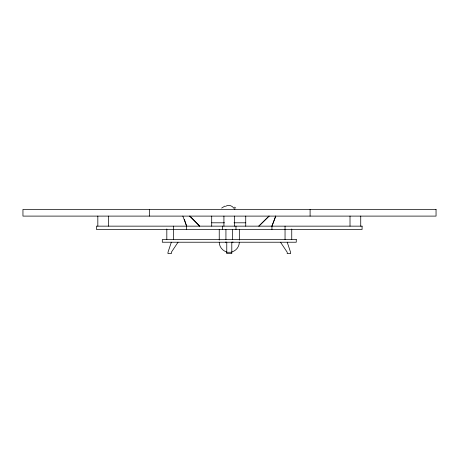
<?xml version="1.0" encoding="UTF-8"?>
<svg xmlns="http://www.w3.org/2000/svg" width="459" height="459" viewBox="0 0 459 459"><rect width="100%" height="100%" fill="white"/><g stroke="black" fill="none" stroke-linecap="round" stroke-linejoin="round"><path stroke-width="0.69" d="M239.328 242.226C239.305 246.667 236.167 250.757 231.881 251.934M171.333 242.226L167.988 252.272L167.988 253.615L171.333 253.615L171.333 252.272L178.035 242.226M271.94 229.5L271.94 226.149L275.698 216.103M271.94 226.149L275.779 216.103M269.003 216.103L258.836 226.149L269.077 216.103M221.657 208.065L224.864 206.102M231.881 242.226L233.092 242.117M211.702 222.804L224.508 222.804M234.01 222.804L245.737 222.804M226.769 252.272L231.795 252.272M225.472 242.117L226.683 242.226M226.683 251.934C222.397 250.757 219.259 246.667 219.236 242.226M234.365 207.141L235.777 208.065M189.538 216.103L199.722 226.149L190.026 216.103M280.529 242.226L287.225 252.272L287.225 253.615L290.576 253.615L290.576 252.272L287.225 242.226M182.843 216.103L186.618 226.149L186.618 229.5M184.426 219.454L186.618 226.149M360.734 216.103L360.734 226.149M350.016 216.103L350.016 226.149M310.095 209.407L310.095 216.103M291.746 228.972L291.746 239.546M285.045 226.149L285.045 239.546M245.737 216.103L245.737 226.149M239.328 229.5L239.328 240.103M235.978 226.149L235.978 229.5M234.641 216.103L234.641 226.149M232.633 229.5L232.633 239.546M231.795 242.226L231.795 253.615L226.769 253.615L226.769 242.226M225.931 229.5L225.931 239.546M223.923 216.103L223.923 226.149M222.586 226.149L222.586 229.5M219.236 229.5L219.236 240.103M211.702 216.103L211.702 226.149M173.519 226.149L173.519 239.546M166.818 228.972L166.818 239.546M149.341 209.407L149.341 216.103M108.548 216.103L108.548 226.149M97.83 216.103L97.83 226.149M225.461 206.395A10.718 7.705 -90 0 1 234.83 209.579M436.05 209.407L22.95 209.407L22.95 216.103L436.05 216.103L436.05 209.407M362.076 226.149L96.488 226.149L96.488 229.5L362.076 229.5L362.076 226.149M296.262 239.546L162.302 239.546L162.302 242.226L296.262 242.226L296.262 239.546"/></g></svg>
